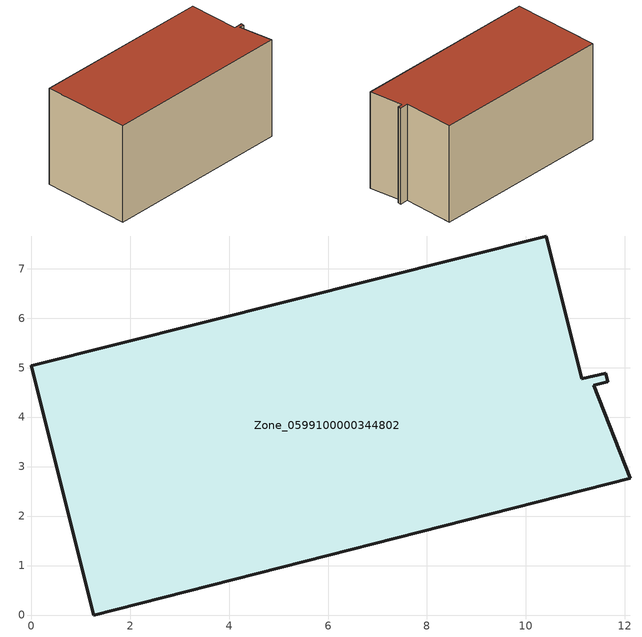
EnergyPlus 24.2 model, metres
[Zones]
Zone_0599100000344802
 floor ground (C_G): 11.13,4.77 11.61,4.89 11.65,4.71 11.37,4.64 12.11,2.76 1.26,0 0,5.04 10.41,7.66 z0
 wall outside (C_F): 1.26,0 12.11,2.76 11.37,4.64 11.65,4.71 11.61,4.89 11.13,4.77 10.41,7.66 0,5.04 1.26,0 z0:5.89
 roof outside (C_R): 11.61,4.89 11.13,4.77 10.41,7.66 0,5.04 1.26,0 12.11,2.76 11.37,4.64 11.65,4.71 z5.89
[BUILDING]
Pand.0599100000344802: North Axis=0; Terrain=City; Loads Convergence Tolerance Value=0.04; Temperature Convergence Tolerance Value=0.4; Solar Distribution=FullExterior; Maximum Number of Warmup Days=25; Minimum Number of Warmup Days=1
[Site:Location]
Rotterdam.The.Hague.AP_ZH_NLD Design_Conditions: Latitude=51.96; Longitude=4.45; Time Zone=1; Elevation=-4.5
[SITE:GROUNDTEMPERATURE:BUILDINGSURFACE]
18, 18, 18, 18, 18, 18, 18, 18, 18, 18, 18, 18
[MATERIAL] Thermal Absorptance=0.9; Solar Absorptance=0.7; Visible Absorptance=0.7
Name | Roughness | Thickness | Conductivity | Density | Specific Heat
G.TI.1992-2005 | MediumSmooth | 0.15 | 0.06 | 540 | 1210
F.TI.1992-2005 | Rough | 0.3 | 0.12 | 1920 | 840
R.TI.1992-2005 | MediumRough | 0.2 | 0.08 | 1500 | 1000
[CONSTRUCTION]
C_G: G.TI.1992-2005
C_F: F.TI.1992-2005
C_R: R.TI.1992-2005
[ZONE]
Zone_0599100000344802: Type=1; Multiplier=1; Ceiling Height=Autocalculate; Volume=Autocalculate; Floor Area=autocalculate; Part of Total Floor Area=Yes
[ZONEINFILTRATION:DESIGNFLOWRATE]
Infil_Zone_0599100000344802: Zone or ZoneList or Space or SpaceList=Zone_0599100000344802; Schedule=AlwaysOn; Design Flow Rate Calculation Method=Flow/Area; Flow Rate per Floor Area=0.0015; Constant Term Coefficient=1; Temperature Term Coefficient=0; Velocity Term Coefficient=0; Velocity Squared Term Coefficient=0
[HVACTEMPLATE:ZONE:IDEALLOADSAIRSYSTEM]
Zone_0599100000344802: Maximum Heating Supply Air Temperature=50; Minimum Cooling Supply Air Temperature=13; Maximum Heating Supply Air Humidity Ratio=0.0156; Minimum Cooling Supply Air Humidity Ratio=0.0077; Heating Limit=NoLimit; Cooling Limit=NoLimit; Dehumidification Control Type=ConstantSensibleHeatRatio; Cooling Sensible Heat Ratio=0.7; Dehumidification Setpoint=60; Humidification Control Type=None; Humidification Setpoint=30; Outdoor Air Method=None; Outdoor Air Flow Rate per Person=0.00944; Outdoor Air Flow Rate per Zone Floor Area=0; Outdoor Air Flow Rate per Zone=0; Demand Controlled Ventilation Type=None; Outdoor Air Economizer Type=NoEconomizer; Heat Recovery Type=None; Sensible Heat Recovery Effectiveness=0.7; Latent Heat Recovery Effectiveness=0.65
[ZONECONTROL:THERMOSTAT]
ThermostatControl_Zone_0599100000344802: Zone or ZoneList=Zone_0599100000344802; Control Type Schedule=DualSetpointControlType; Control 1=Thermostat_Zone_0599100000344802; Temperature Difference Between Cutout And Setpoint=0
[THERMOSTATSETPOINT:DUALSETPOINT]
Thermostat_Zone_0599100000344802: Heating Setpoint Temperature Schedule=HeatingSetpoint_Zone_0599100000344802; Cooling Setpoint Temperature Schedule=CoolingSetpoint_Zone_0599100000344802
[SCHEDULE:COMPACT]
HeatingSetpoint_Zone_0599100000344802: Through: 12/31, For: AllDays, Until: 24:00, 21
CoolingSetpoint_Zone_0599100000344802: Through: 12/31, For: AllDays, Until: 24:00, 24
DualSetpointControlType: Through: 12/31, For: AllDays, Until: 24:00, 4
AlwaysOn: Through: 12/31, For: AllDays, Until: 24:00, 1
